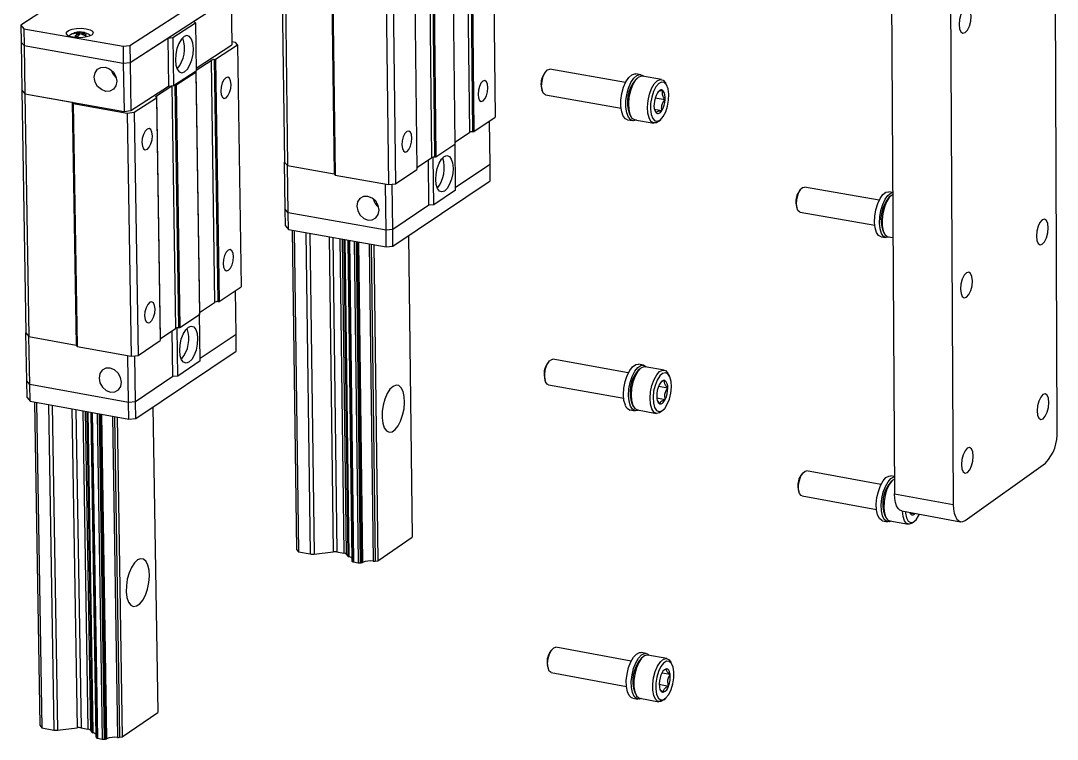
# Model space of a CAD drawing. Header units: millimetres. Extents: x 0 to 279, y 0 to 216.
# Drawn here: x 118.69 to 152.75, y 72.46 to 96.07 of the extents above; entities that cross this region are included whole.
import ezdxf

# ---------------------------------------------------------------- set-up
doc = ezdxf.new("R2010")
doc.units = ezdxf.units.MM

msp = doc.modelspace()

# ---------------------------------------------------------------- linework, layer by layer
at = {"color": 7, "linetype": 'Continuous', "lineweight": 25}
for p, q in [((152.749, 82.605), (152.661, 105.025)), ((147.267, 103.06), (147.402, 80.526)), ((149.217, 102.729), (149.335, 80.175)), ((134.193, 100.725), (134.279, 92.894)), ((133.348, 100.235), (133.436, 92.394)), ((133.447, 100.264), (133.536, 92.423)), ((133.492, 100.269), (133.58, 92.428)), ((132.868, 99.862), (132.957, 92.013)), ((127.251, 99.284), (127.358, 91.424)), ((127.352, 99.17), (127.458, 91.307)), ((132.096, 99.421), (132.189, 91.563)), ((132.196, 99.45), (132.288, 91.592)), ((132.241, 99.455), (132.333, 91.598)), ((128.888, 98.903), (128.99, 91.035)), ((128.921, 98.865), (129.023, 90.996)), ((131.614, 99.046), (131.708, 91.181)), ((130.68, 98.559), (130.777, 90.684)), ((130.906, 98.585), (131.002, 90.71)), ((122.276, 95.256), (125.597, 97.403)), ((122.285, 94.7), (125.605, 96.85)), ((124.379, 96.056), (125.605, 96.85)), ((125.605, 96.85), (125.628, 95.272)), ((119.539, 96.468), (118.687, 95.922)), ((118.687, 95.922), (118.786, 95.805)), ((118.687, 95.922), (118.697, 95.368)), ((118.786, 95.805), (122.05, 95.23)), ((118.786, 95.805), (118.796, 95.25)), ((123.682, 95.519), (124.426, 96.001)), ((124.426, 96.001), (124.379, 96.056)), ((124.426, 96.001), (124.449, 94.419)), ((120.449, 95.667), (120.449, 95.648)), ((120.561, 95.654), (120.563, 95.546)), ((120.607, 95.683), (120.608, 95.604)), ((120.677, 95.696), (120.625, 95.699)), ((120.69, 95.668), (120.69, 95.622)), ((122.285, 94.7), (123.521, 95.5)), ((123.521, 95.5), (123.682, 95.519)), ((123.521, 95.5), (123.545, 93.917)), ((123.682, 95.519), (123.705, 93.935)), ((118.697, 95.368), (118.796, 95.25)), ((118.697, 95.368), (118.723, 93.783)), ((118.796, 95.25), (122.059, 94.674)), ((118.796, 95.25), (118.822, 93.665)), ((122.05, 95.23), (122.276, 95.256)), ((122.05, 95.23), (122.059, 94.674)), ((122.276, 95.256), (122.285, 94.7)), ((124.448, 94.504), (125.628, 95.272)), ((125.09, 94.8), (125.814, 95.271)), ((125.747, 95.349), (125.626, 95.371)), ((125.814, 95.271), (125.747, 95.349)), ((125.814, 95.271), (125.927, 87.329)), ((124.449, 94.444), (124.943, 94.765)), ((124.943, 94.765), (125.058, 86.813)), ((125.045, 94.795), (125.09, 94.8)), ((125.045, 94.795), (125.16, 86.843)), ((125.09, 94.8), (125.205, 86.848)), ((122.059, 94.674), (122.285, 94.7)), ((122.059, 94.674), (122.084, 93.086)), ((122.285, 94.7), (122.31, 93.113)), ((123.705, 93.935), (124.449, 94.419)), ((123.798, 93.959), (124.445, 94.38)), ((124.445, 94.38), (124.432, 94.396)), ((124.445, 94.38), (124.562, 86.42)), ((135.926, 94.374), (135.869, 94.289)), ((138.563, 94.037), (136.078, 94.472)), ((138.951, 94.177), (138.891, 94.124)), ((139.063, 94.295), (138.897, 94.324)), ((139.745, 94.132), (139.12, 94.241)), ((118.723, 93.783), (118.822, 93.665)), ((118.723, 93.783), (118.858, 85.812)), ((122.31, 93.113), (123.545, 93.917)), ((123.15, 93.598), (123.65, 93.924)), ((123.545, 93.917), (123.705, 93.935)), ((123.65, 93.924), (123.77, 85.955)), ((123.753, 93.954), (123.798, 93.959)), ((123.753, 93.954), (123.872, 85.985)), ((123.798, 93.959), (123.917, 85.99)), ((135.797, 93.878), (135.822, 93.779)), ((139.919, 93.944), (139.881, 94.015)), ((118.822, 93.665), (120.376, 93.389)), ((118.822, 93.665), (118.957, 85.691)), ((118.822, 93.665), (122.084, 93.086)), ((120.376, 93.389), (120.409, 93.35)), ((120.376, 93.389), (120.506, 85.41)), ((120.409, 93.35), (122.189, 93.034)), ((120.409, 93.35), (120.539, 85.369)), ((122.419, 93.061), (123.15, 93.537)), ((123.15, 93.537), (123.137, 93.553)), ((123.15, 93.598), (123.271, 85.622)), ((123.15, 93.537), (123.271, 85.56)), ((135.931, 93.635), (138.416, 93.198)), ((139.538, 93.539), (139.866, 93.482)), ((122.084, 93.086), (122.31, 93.113)), ((122.189, 93.034), (122.419, 93.061)), ((122.189, 93.034), (122.313, 85.047)), ((122.419, 93.061), (122.542, 85.074)), ((138.695, 93.005), (138.732, 92.934)), ((139.515, 93.157), (139.757, 93.114)), ((133.58, 92.428), (134.279, 92.894)), ((134.113, 91.349), (134.097, 92.773)), ((138.632, 92.815), (138.798, 92.785)), ((138.869, 92.816), (139.495, 92.706)), ((139.663, 92.77), (139.723, 92.823)), ((132.957, 92.074), (133.436, 92.394)), ((133.536, 92.423), (133.58, 92.428)), ((132.333, 91.598), (132.957, 92.013)), ((132.957, 92.056), (132.96, 92.052)), ((132.96, 92.052), (132.957, 92.05)), ((132.978, 90.504), (132.96, 92.052)), ((127.358, 91.424), (127.458, 91.307)), ((127.379, 89.874), (127.358, 91.424)), ((127.458, 91.307), (128.99, 91.035)), ((127.479, 89.756), (127.458, 91.307)), ((131.707, 91.242), (132.189, 91.563)), ((132.104, 90.005), (132.086, 91.495)), ((132.243, 91.574), (132.199, 91.569)), ((132.265, 91.589), (132.243, 91.574)), ((132.261, 90.024), (132.243, 91.574)), ((132.288, 91.592), (132.333, 91.598)), ((134.113, 91.349), (132.977, 90.59)), ((134.119, 90.809), (134.113, 91.349)), ((128.99, 91.035), (129.023, 90.996)), ((129.023, 90.996), (130.777, 90.684)), ((131.002, 90.71), (131.708, 91.181)), ((130.692, 89.182), (130.673, 90.703)), ((130.777, 90.684), (131.002, 90.71)), ((130.913, 89.208), (130.894, 90.698)), ((130.919, 88.665), (134.119, 90.809)), ((132.978, 90.504), (132.261, 90.024)), ((144.303, 90.512), (144.244, 90.427)), ((146.898, 90.17), (144.445, 90.603)), ((147.342, 90.43), (147.221, 90.451)), ((147.282, 90.311), (147.222, 90.258)), ((132.104, 90.005), (130.913, 89.208)), ((132.261, 90.024), (132.104, 90.005)), ((144.171, 90.016), (144.197, 89.916)), ((127.479, 89.756), (127.379, 89.874)), ((127.386, 89.331), (127.379, 89.874)), ((130.692, 89.182), (127.479, 89.756)), ((127.487, 89.214), (127.479, 89.756)), ((144.3, 89.782), (146.753, 89.348)), ((127.386, 89.331), (127.487, 89.214)), ((127.487, 89.214), (130.698, 88.639)), ((127.609, 89.192), (127.751, 78.701)), ((127.675, 89.18), (127.818, 78.621)), ((130.913, 89.208), (130.692, 89.182)), ((130.698, 88.639), (130.692, 89.182)), ((130.919, 88.665), (130.913, 89.208)), ((131.431, 89.007), (131.55, 79.104)), ((146.96, 88.972), (147.123, 88.943)), ((147.027, 89.153), (147.065, 89.083)), ((147.193, 88.973), (147.351, 88.945)), ((129.302, 88.889), (129.436, 78.483)), ((129.334, 88.883), (129.468, 78.463)), ((129.435, 88.865), (129.57, 78.326)), ((129.742, 88.81), (129.876, 78.262)), ((130.139, 88.739), (130.27, 78.315)), ((130.205, 88.727), (130.336, 78.317)), ((130.294, 88.711), (130.424, 78.328)), ((130.698, 88.639), (130.919, 88.665)), ((125.205, 86.848), (125.927, 87.329)), ((125.763, 85.763), (125.743, 87.206)), ((124.562, 86.482), (125.058, 86.813)), ((125.16, 86.843), (125.205, 86.848)), ((123.917, 85.99), (124.562, 86.42)), ((124.562, 86.466), (124.566, 86.46)), ((124.566, 86.46), (124.562, 86.457)), ((124.589, 84.89), (124.566, 86.46)), ((123.271, 85.622), (123.77, 85.955)), ((123.689, 84.375), (123.666, 85.885)), ((123.825, 85.966), (123.781, 85.961)), ((123.848, 85.982), (123.825, 85.966)), ((123.848, 84.394), (123.825, 85.966)), ((123.872, 85.985), (123.917, 85.99)), ((118.858, 85.812), (118.957, 85.691)), ((118.884, 84.24), (118.858, 85.812)), ((118.957, 85.691), (120.506, 85.41)), ((118.983, 84.118), (118.957, 85.691)), ((122.542, 85.074), (123.271, 85.56)), ((125.763, 85.763), (124.588, 84.977)), ((125.771, 85.215), (125.763, 85.763)), ((120.506, 85.41), (120.539, 85.369)), ((120.539, 85.369), (122.313, 85.047)), ((122.466, 83.001), (125.771, 85.215)), ((122.233, 83.525), (122.209, 85.066)), ((122.313, 85.047), (122.542, 85.074)), ((122.458, 83.552), (122.434, 85.061)), ((124.589, 84.89), (123.848, 84.394)), ((136.028, 84.849), (135.97, 84.764)), ((138.655, 84.498), (136.178, 84.945)), ((139.043, 84.637), (138.983, 84.584)), ((139.154, 84.753), (138.989, 84.783)), ((139.833, 84.587), (139.21, 84.7)), ((118.983, 84.118), (118.884, 84.24)), ((118.894, 83.69), (118.884, 84.24)), ((123.689, 84.375), (122.458, 83.552)), ((123.848, 84.394), (123.689, 84.375)), ((135.896, 84.354), (135.92, 84.254)), ((140.005, 84.4), (139.967, 84.471)), ((122.233, 83.525), (118.983, 84.118)), ((118.992, 83.568), (118.983, 84.118)), ((136.027, 84.111), (138.504, 83.663)), ((139.648, 84.062), (139.951, 84.008)), ((118.894, 83.69), (118.992, 83.568)), ((118.992, 83.568), (122.241, 82.974)), ((119.141, 83.541), (119.319, 72.924)), ((119.205, 83.529), (119.384, 72.841)), ((122.458, 83.552), (122.233, 83.525)), ((122.241, 82.974), (122.233, 83.525)), ((122.466, 83.001), (122.458, 83.552)), ((138.781, 83.468), (138.819, 83.397)), ((139.59, 83.675), (139.87, 83.625)), ((120.855, 83.227), (121.025, 72.699)), ((120.887, 83.221), (121.057, 72.677)), ((120.986, 83.203), (121.158, 72.536)), ((121.297, 83.146), (121.468, 72.47)), ((123.034, 83.381), (123.188, 73.339)), ((138.717, 83.28), (138.882, 83.25)), ((138.954, 83.28), (139.577, 83.167)), ((139.743, 83.229), (139.803, 83.283)), ((121.702, 83.072), (121.869, 72.524)), ((121.769, 83.06), (121.935, 72.527)), ((121.86, 83.044), (122.025, 72.538)), ((122.241, 82.974), (122.466, 83.001)), ((149.73, 79.655), (152.367, 81.537)), ((144.372, 81.188), (144.313, 81.103)), ((146.959, 80.832), (144.513, 81.276)), ((147.398, 81.09), (147.281, 81.112)), ((147.342, 80.972), (147.282, 80.92)), ((144.238, 80.692), (144.264, 80.592)), ((144.364, 80.459), (146.81, 80.014)), ((147.402, 80.526), (149.335, 80.175)), ((147.082, 79.818), (147.12, 79.748)), ((147.64, 79.962), (149.573, 79.61)), ((147.906, 79.905), (147.919, 79.88)), ((147.013, 79.639), (147.176, 79.609)), ((147.246, 79.639), (147.86, 79.527)), ((148.016, 79.584), (148.076, 79.636)), ((130.424, 78.328), (131.55, 79.104)), ((127.751, 78.701), (127.818, 78.621)), ((127.818, 78.621), (128.203, 78.55)), ((128.328, 78.547), (128.956, 78.622)), ((129.081, 78.619), (129.307, 78.577)), ((129.386, 78.543), (129.436, 78.483)), ((129.573, 78.318), (129.584, 78.304)), ((129.624, 78.287), (129.777, 78.259)), ((129.84, 78.257), (129.876, 78.262)), ((130.336, 78.317), (130.424, 78.328)), ((136.128, 75.393), (136.07, 75.309)), ((138.747, 75.029), (136.277, 75.487)), ((139.244, 75.28), (139.079, 75.311)), ((139.134, 75.166), (139.074, 75.113)), ((139.92, 75.112), (139.3, 75.227)), ((140.09, 74.926), (140.053, 74.996)), ((135.993, 74.898), (136.018, 74.798)), ((136.123, 74.657), (138.592, 74.197)), ((139.762, 74.647), (140.03, 74.597)), ((139.672, 74.269), (139.978, 74.212)), ((138.868, 74), (138.905, 73.93)), ((138.802, 73.814), (138.966, 73.784)), ((139.037, 73.813), (139.658, 73.698)), ((139.823, 73.758), (139.883, 73.811)), ((122.025, 72.538), (123.188, 73.339)), ((119.319, 72.924), (119.384, 72.841)), ((119.384, 72.841), (119.774, 72.767)), ((119.901, 72.764), (120.541, 72.842)), ((120.668, 72.839), (120.896, 72.796)), ((120.976, 72.76), (121.025, 72.699)), ((121.161, 72.527), (121.172, 72.514)), ((121.212, 72.496), (121.367, 72.467)), ((121.43, 72.465), (121.468, 72.47)), ((121.935, 72.527), (122.025, 72.538))]:
    msp.add_line(p, q, dxfattribs=at)
at = {"color": 8, "linetype": 'Continuous', "lineweight": 25}
for p, q in [((124.445, 94.417), (124.562, 86.482)), ((128.062, 89.111), (128.203, 78.55)), ((128.188, 89.088), (128.328, 78.547)), ((128.82, 88.975), (128.956, 78.622)), ((128.946, 88.952), (129.081, 78.619)), ((129.173, 88.912), (129.307, 78.577)), ((129.253, 88.898), (129.386, 78.543)), ((129.438, 88.864), (129.573, 78.318)), ((129.449, 88.862), (129.584, 78.304)), ((129.489, 88.855), (129.624, 78.287)), ((129.643, 88.828), (129.777, 78.259)), ((129.706, 88.816), (129.84, 78.257)), ((129.785, 88.802), (129.919, 78.272)), ((119.597, 83.458), (119.774, 72.767)), ((119.725, 83.434), (119.901, 72.764)), ((120.37, 83.316), (120.541, 72.842)), ((120.498, 83.293), (120.668, 72.839)), ((120.727, 83.251), (120.896, 72.796)), ((120.807, 83.236), (120.976, 72.76)), ((120.989, 83.203), (121.161, 72.527)), ((121, 83.201), (121.172, 72.514)), ((121.04, 83.194), (121.212, 72.496)), ((121.196, 83.165), (121.367, 72.467)), ((121.26, 83.153), (121.43, 72.465)), ((121.341, 83.138), (121.511, 72.48))]:
    msp.add_line(p, q, dxfattribs=at)
at = {"color": 7, "linetype": 'Continuous', "lineweight": 25, "flags": 128}
for points in [[(149.723, 96.485), (149.648, 96.403), (149.584, 96.272), (149.543, 96.112), (149.528, 95.947), (149.544, 95.803), (149.587, 95.701), (149.651, 95.657), (149.727, 95.677), (149.802, 95.759), (149.865, 95.89), (149.907, 96.05), (149.921, 96.214), (149.905, 96.359), (149.862, 96.461), (149.798, 96.505), (149.723, 96.485)], [(120.839, 95.803), (120.965, 95.769), (121.046, 95.72), (121.069, 95.665), (121.032, 95.609), (120.941, 95.561), (120.807, 95.527), (120.648, 95.511), (120.486, 95.517), (120.343, 95.542), (120.238, 95.584), (120.186, 95.636), (120.192, 95.693), (120.258, 95.746), (120.373, 95.787), (120.522, 95.813), (120.684, 95.818), (120.839, 95.803)], [(124.057, 95.546), (123.966, 95.459), (123.885, 95.323), (123.822, 95.153), (123.782, 94.965), (123.77, 94.777), (123.788, 94.607), (123.832, 94.474), (123.899, 94.388), (123.983, 94.36), (124.074, 94.391), (124.165, 94.478), (124.246, 94.614), (124.31, 94.784), (124.349, 94.972), (124.361, 95.16), (124.344, 95.329), (124.3, 95.463), (124.232, 95.548), (124.149, 95.577), (124.057, 95.546)], [(121.466, 94.541), (121.609, 94.485), (121.731, 94.378), (121.813, 94.235), (121.844, 94.078), (121.818, 93.931), (121.739, 93.817), (121.62, 93.752), (121.479, 93.747), (121.337, 93.803), (121.215, 93.91), (121.133, 94.053), (121.102, 94.209), (121.128, 94.356), (121.206, 94.471), (121.325, 94.536), (121.466, 94.541)], [(124.432, 94.396), (124.428, 94.401), (124.426, 94.404)], [(135.822, 93.778), (135.806, 93.921), (135.819, 94.083), (135.861, 94.241), (135.925, 94.371), (136, 94.452), (136.077, 94.472), (136.078, 94.472)], [(125.424, 94.197), (125.36, 94.129), (125.306, 94.022), (125.271, 93.89), (125.26, 93.755), (125.275, 93.637), (125.313, 93.553), (125.369, 93.517), (125.434, 93.534), (125.498, 93.602), (125.552, 93.709), (125.587, 93.841), (125.598, 93.976), (125.583, 94.094), (125.545, 94.178), (125.489, 94.214), (125.424, 94.197)], [(133.875, 94.083), (133.813, 94.017), (133.761, 93.911), (133.726, 93.782), (133.715, 93.649), (133.729, 93.533), (133.766, 93.451), (133.819, 93.416), (133.882, 93.432), (133.944, 93.499), (133.996, 93.604), (134.031, 93.733), (134.042, 93.866), (134.028, 93.982), (133.991, 94.064), (133.938, 94.099), (133.875, 94.083)], [(138.632, 92.815), (138.567, 92.843), (138.491, 92.932), (138.438, 93.073), (138.411, 93.254), (138.412, 93.461), (138.443, 93.676), (138.499, 93.883), (138.577, 94.065), (138.67, 94.206), (138.771, 94.295), (138.871, 94.326), (138.897, 94.324)], [(138.914, 92.808), (138.824, 92.783), (138.733, 92.813), (138.657, 92.903), (138.604, 93.044), (138.577, 93.225), (138.578, 93.432), (138.609, 93.647), (138.665, 93.854), (138.743, 94.035), (138.836, 94.177), (138.937, 94.266), (139.037, 94.297), (139.129, 94.266), (139.164, 94.234)], [(139.12, 94.241), (139.082, 94.243), (138.982, 94.203), (138.883, 94.102), (138.795, 93.951), (138.723, 93.762), (138.676, 93.553), (138.658, 93.341), (138.669, 93.146), (138.709, 92.985), (138.775, 92.872), (138.86, 92.818), (138.869, 92.816)], [(139.663, 92.77), (139.582, 92.717), (139.485, 92.708), (139.4, 92.762), (139.335, 92.875), (139.295, 93.036), (139.283, 93.231), (139.302, 93.443), (139.349, 93.652), (139.42, 93.841), (139.509, 93.993), (139.608, 94.093), (139.707, 94.133), (139.799, 94.11), (139.875, 94.026), (139.881, 94.015)], [(139.962, 93.829), (139.911, 93.959), (139.838, 94.035), (139.749, 94.049), (139.655, 94), (139.563, 93.894), (139.483, 93.74), (139.423, 93.553), (139.388, 93.352), (139.382, 93.157), (139.406, 92.986), (139.457, 92.856), (139.531, 92.781), (139.619, 92.767), (139.713, 92.815), (139.805, 92.922), (139.885, 93.076), (139.945, 93.263), (139.98, 93.463), (139.985, 93.659), (139.962, 93.829)], [(123.65, 93.924), (123.659, 93.929), (123.661, 93.93)], [(123.729, 93.95), (123.737, 93.951), (123.753, 93.954)], [(135.931, 93.635), (135.867, 93.678), (135.822, 93.778)], [(139.793, 93.775), (139.773, 93.788), (139.751, 93.795), (139.728, 93.796), (139.705, 93.789), (139.681, 93.776), (139.657, 93.757), (139.634, 93.732), (139.611, 93.701)], [(123.137, 93.553), (123.133, 93.558), (123.13, 93.564), (123.129, 93.57), (123.13, 93.576), (123.133, 93.581), (123.137, 93.587), (123.143, 93.593), (123.15, 93.598)], [(139.575, 93.04), (139.596, 93.027), (139.617, 93.02), (139.64, 93.02), (139.664, 93.026), (139.687, 93.039), (139.711, 93.058), (139.735, 93.084), (139.757, 93.114)], [(122.838, 92.509), (122.773, 92.441), (122.719, 92.333), (122.683, 92.201), (122.672, 92.065), (122.687, 91.946), (122.726, 91.863), (122.782, 91.827), (122.848, 91.844), (122.913, 91.912), (122.967, 92.02), (123.002, 92.152), (123.013, 92.288), (122.998, 92.407), (122.96, 92.49), (122.903, 92.526), (122.838, 92.509)], [(131.377, 92.425), (131.314, 92.359), (131.261, 92.252), (131.227, 92.123), (131.216, 91.989), (131.23, 91.873), (131.267, 91.79), (131.321, 91.755), (131.384, 91.772), (131.447, 91.839), (131.5, 91.945), (131.534, 92.075), (131.545, 92.208), (131.531, 92.325), (131.494, 92.407), (131.44, 92.442), (131.377, 92.425)], [(132.617, 90.473), (132.529, 90.442), (132.449, 90.469), (132.384, 90.552), (132.342, 90.683), (132.326, 90.848), (132.338, 91.032), (132.376, 91.217), (132.438, 91.384), (132.517, 91.518), (132.604, 91.604), (132.693, 91.635), (132.773, 91.608), (132.837, 91.524), (132.879, 91.394), (132.895, 91.228), (132.883, 91.044), (132.845, 90.86), (132.783, 90.693), (132.705, 90.559), (132.617, 90.473)], [(130.102, 89.52), (130.241, 89.525), (130.359, 89.588), (130.436, 89.699), (130.462, 89.843), (130.433, 89.997), (130.352, 90.137), (130.232, 90.242), (130.092, 90.296), (129.953, 90.292), (129.835, 90.229), (129.758, 90.117), (129.732, 89.973), (129.761, 89.82), (129.842, 89.68), (129.962, 89.574), (130.102, 89.52)], [(144.192, 89.941), (144.18, 90.085), (144.199, 90.246), (144.243, 90.398), (144.307, 90.519), (144.381, 90.59), (144.445, 90.603)], [(146.96, 88.972), (146.881, 89.013), (146.812, 89.112), (146.766, 89.259), (146.747, 89.443), (146.755, 89.649), (146.791, 89.86), (146.851, 90.059), (146.93, 90.229), (147.022, 90.358), (147.12, 90.435), (147.215, 90.452), (147.221, 90.451)], [(147.235, 88.966), (147.224, 88.961), (147.129, 88.942), (147.044, 88.984), (146.975, 89.083), (146.93, 89.23), (146.91, 89.414), (146.918, 89.62), (146.954, 89.831), (147.014, 90.03), (147.093, 90.201), (147.185, 90.329), (147.283, 90.406), (147.342, 90.424)], [(147.343, 90.354), (147.327, 90.345), (147.231, 90.258), (147.142, 90.118), (147.069, 89.939), (147.018, 89.736), (146.994, 89.527), (146.998, 89.332), (147.03, 89.166), (147.088, 89.046), (147.167, 88.981), (147.193, 88.973)], [(144.3, 89.782), (144.29, 89.784), (144.23, 89.836), (144.192, 89.941)], [(152.257, 89.526), (152.183, 89.444), (152.12, 89.314), (152.079, 89.155), (152.065, 88.991), (152.08, 88.849), (152.123, 88.749), (152.186, 88.706), (152.26, 88.727), (152.334, 88.809), (152.396, 88.94), (152.438, 89.099), (152.452, 89.262), (152.437, 89.404), (152.394, 89.504), (152.331, 89.547), (152.257, 89.526)], [(125.505, 88.53), (125.441, 88.462), (125.387, 88.354), (125.352, 88.223), (125.341, 88.088), (125.356, 87.971), (125.394, 87.888), (125.45, 87.853), (125.515, 87.871), (125.579, 87.938), (125.632, 88.046), (125.667, 88.177), (125.678, 88.312), (125.664, 88.43), (125.626, 88.513), (125.57, 88.548), (125.505, 88.53)], [(149.767, 87.79), (149.692, 87.707), (149.629, 87.576), (149.587, 87.416), (149.573, 87.252), (149.589, 87.109), (149.632, 87.009), (149.696, 86.966), (149.771, 86.988), (149.845, 87.071), (149.908, 87.202), (149.95, 87.361), (149.964, 87.525), (149.948, 87.668), (149.905, 87.769), (149.842, 87.812), (149.767, 87.79)], [(122.925, 86.818), (122.86, 86.75), (122.806, 86.641), (122.771, 86.509), (122.76, 86.374), (122.775, 86.256), (122.813, 86.173), (122.87, 86.138), (122.935, 86.156), (123, 86.224), (123.054, 86.333), (123.089, 86.465), (123.1, 86.6), (123.085, 86.718), (123.047, 86.801), (122.99, 86.836), (122.925, 86.818)], [(124.216, 84.854), (124.125, 84.821), (124.041, 84.848), (123.974, 84.931), (123.93, 85.063), (123.913, 85.231), (123.925, 85.418), (123.964, 85.606), (124.028, 85.776), (124.108, 85.912), (124.199, 86.001), (124.29, 86.034), (124.373, 86.007), (124.44, 85.923), (124.484, 85.791), (124.501, 85.624), (124.49, 85.437), (124.45, 85.249), (124.387, 85.079), (124.306, 84.943), (124.216, 84.854)], [(136.027, 84.111), (135.992, 84.126), (135.938, 84.201), (135.908, 84.326), (135.908, 84.481), (135.938, 84.644), (135.993, 84.789), (136.064, 84.894), (136.142, 84.944), (136.178, 84.945)], [(121.635, 83.869), (121.776, 83.874), (121.895, 83.937), (121.973, 84.05), (121.999, 84.196), (121.968, 84.352), (121.886, 84.494), (121.765, 84.601), (121.623, 84.657), (121.482, 84.653), (121.363, 84.589), (121.285, 84.476), (121.26, 84.33), (121.29, 84.175), (121.372, 84.032), (121.493, 83.925), (121.635, 83.869)], [(138.557, 83.441), (138.513, 83.597), (138.497, 83.789), (138.51, 84), (138.551, 84.213), (138.616, 84.412), (138.701, 84.58), (138.797, 84.703), (138.899, 84.772), (138.989, 84.783)], [(138.722, 83.411), (138.679, 83.567), (138.663, 83.759), (138.676, 83.97), (138.716, 84.183), (138.781, 84.382), (138.866, 84.55), (138.963, 84.674), (139.064, 84.743), (139.161, 84.751), (139.247, 84.699), (139.254, 84.692)], [(139.21, 84.7), (139.161, 84.7), (139.061, 84.653), (138.963, 84.546), (138.876, 84.391), (138.807, 84.199), (138.762, 83.989), (138.746, 83.779), (138.76, 83.588), (138.802, 83.433)], [(139.426, 83.32), (139.383, 83.475), (139.37, 83.666), (139.386, 83.876), (139.43, 84.087), (139.499, 84.278), (139.587, 84.434), (139.684, 84.54), (139.784, 84.587), (139.877, 84.572), (139.954, 84.494), (139.967, 84.471)], [(139.517, 83.364), (139.581, 83.265), (139.663, 83.225), (139.756, 83.248), (139.85, 83.332), (139.936, 83.467), (140.005, 83.641), (140.052, 83.838), (140.07, 84.037), (140.06, 84.219), (140.02, 84.367), (139.957, 84.466), (139.874, 84.506), (139.782, 84.484), (139.688, 84.4), (139.602, 84.265), (139.533, 84.09), (139.486, 83.894), (139.467, 83.694), (139.478, 83.512), (139.517, 83.364)], [(139.85, 84.249), (139.828, 84.253), (139.805, 84.25), (139.782, 84.241), (139.758, 84.226), (139.734, 84.204), (139.711, 84.177), (139.689, 84.144), (139.668, 84.107)], [(130.922, 84.055), (130.822, 83.96), (130.731, 83.818), (130.654, 83.639), (130.598, 83.437), (130.566, 83.226), (130.562, 83.023), (130.585, 82.842), (130.634, 82.697), (130.704, 82.598), (130.792, 82.554), (130.89, 82.566), (130.99, 82.635), (131.087, 82.755), (131.171, 82.917), (131.238, 83.109), (131.283, 83.317), (131.301, 83.526), (131.291, 83.719), (131.255, 83.884), (131.195, 84.007), (131.116, 84.08), (131.022, 84.096), (130.922, 84.055)], [(152.28, 83.786), (152.207, 83.704), (152.144, 83.573), (152.103, 83.414), (152.089, 83.251), (152.104, 83.11), (152.147, 83.01), (152.21, 82.969), (152.284, 82.991), (152.357, 83.074), (152.42, 83.204), (152.461, 83.363), (152.475, 83.526), (152.46, 83.667), (152.417, 83.767), (152.354, 83.808), (152.28, 83.786)], [(139.688, 83.483), (139.71, 83.479), (139.733, 83.481), (139.756, 83.49), (139.78, 83.506), (139.804, 83.527), (139.827, 83.555), (139.849, 83.588), (139.87, 83.625)], [(138.998, 83.272), (138.973, 83.261), (138.875, 83.251), (138.789, 83.303), (138.722, 83.411)], [(138.802, 83.433), (138.869, 83.327), (138.954, 83.28)], [(139.743, 83.229), (139.676, 83.183), (139.579, 83.167), (139.493, 83.214), (139.426, 83.32)], [(149.796, 82.025), (149.721, 81.942), (149.658, 81.811), (149.617, 81.651), (149.603, 81.487), (149.618, 81.345), (149.661, 81.246), (149.725, 81.204), (149.8, 81.227), (149.874, 81.31), (149.937, 81.442), (149.979, 81.601), (149.993, 81.764), (149.977, 81.907), (149.934, 82.006), (149.871, 82.048), (149.796, 82.025)], [(144.252, 80.658), (144.25, 80.809), (144.277, 80.968), (144.329, 81.113), (144.397, 81.22), (144.472, 81.273), (144.513, 81.276)], [(147.013, 79.639), (146.983, 79.648), (146.905, 79.714), (146.847, 79.833), (146.812, 79.996), (146.805, 80.191), (146.826, 80.4), (146.872, 80.607), (146.941, 80.795), (147.027, 80.95), (147.122, 81.057), (147.22, 81.11), (147.281, 81.112)], [(147.287, 79.631), (147.237, 79.611), (147.146, 79.618), (147.068, 79.684), (147.009, 79.803), (146.975, 79.967), (146.968, 80.161), (146.988, 80.37), (147.035, 80.577), (147.104, 80.766), (147.19, 80.92), (147.285, 81.028), (147.382, 81.08), (147.398, 81.083)], [(147.399, 81.012), (147.327, 80.959), (147.235, 80.839), (147.155, 80.675), (147.094, 80.48), (147.058, 80.272), (147.05, 80.07), (147.07, 79.891), (147.118, 79.752), (147.188, 79.664), (147.246, 79.639)], [(144.364, 80.459), (144.336, 80.47), (144.282, 80.539), (144.252, 80.658)], [(147.64, 79.962), (147.58, 79.987), (147.52, 80.044), (147.47, 80.13), (147.433, 80.242), (147.41, 80.376), (147.402, 80.526)], [(149.335, 80.175), (149.343, 80.025), (149.366, 79.891), (149.403, 79.778), (149.452, 79.692), (149.512, 79.635), (149.58, 79.609), (149.653, 79.616), (149.73, 79.655)], [(148.016, 79.584), (147.983, 79.559), (147.888, 79.525), (147.802, 79.553), (147.731, 79.64), (147.684, 79.779), (147.663, 79.958)], [(147.76, 79.94), (147.765, 79.889), (147.798, 79.738), (147.856, 79.633), (147.932, 79.585), (148.02, 79.599), (148.111, 79.672), (148.196, 79.798), (148.224, 79.856)], [(147.902, 79.915), (147.905, 79.907), (147.919, 79.88)], [(147.919, 79.88), (147.936, 79.859), (147.954, 79.843), (147.974, 79.834), (147.996, 79.832), (148.018, 79.836), (148.041, 79.846), (148.064, 79.863), (148.083, 79.882)], [(122.523, 78.353), (122.421, 78.255), (122.326, 78.11), (122.247, 77.927), (122.19, 77.721), (122.158, 77.507), (122.154, 77.301), (122.178, 77.118), (122.229, 76.971), (122.302, 76.872), (122.393, 76.828), (122.494, 76.842), (122.598, 76.913), (122.698, 77.036), (122.785, 77.201), (122.854, 77.397), (122.899, 77.608), (122.917, 77.82), (122.907, 78.017), (122.869, 78.183), (122.806, 78.307), (122.724, 78.38), (122.627, 78.395), (122.523, 78.353)], [(136.123, 74.657), (136.12, 74.657), (136.057, 74.704), (136.016, 74.807), (136.002, 74.95), (136.019, 75.112), (136.064, 75.267), (136.129, 75.393), (136.205, 75.47), (136.277, 75.487)], [(138.684, 73.899), (138.626, 74.025), (138.593, 74.195), (138.588, 74.394), (138.612, 74.607), (138.662, 74.817), (138.735, 75.006), (138.825, 75.159), (138.924, 75.263), (139.025, 75.311), (139.079, 75.311)], [(138.849, 73.869), (138.79, 73.995), (138.757, 74.164), (138.753, 74.364), (138.776, 74.577), (138.827, 74.786), (138.9, 74.975), (138.99, 75.128), (139.089, 75.233), (139.189, 75.28), (139.283, 75.267), (139.343, 75.219)], [(139.3, 75.227), (139.287, 75.229), (139.19, 75.206), (139.09, 75.122), (138.998, 74.984), (138.921, 74.805), (138.866, 74.601), (138.837, 74.39), (138.839, 74.19), (138.869, 74.02), (138.926, 73.894)], [(139.547, 73.778), (139.49, 73.904), (139.46, 74.074), (139.458, 74.274), (139.487, 74.486), (139.542, 74.69), (139.619, 74.869), (139.711, 75.006), (139.811, 75.09), (139.908, 75.114), (139.995, 75.074), (140.053, 74.996)], [(139.635, 73.829), (139.71, 73.764), (139.799, 73.761), (139.893, 73.82), (139.983, 73.934), (140.06, 74.094), (140.117, 74.283), (140.149, 74.482), (140.151, 74.673), (140.124, 74.837), (140.071, 74.957), (139.996, 75.022), (139.908, 75.025), (139.814, 74.967), (139.724, 74.852), (139.646, 74.693), (139.589, 74.504), (139.557, 74.304), (139.555, 74.113), (139.582, 73.949), (139.635, 73.829)], [(140.03, 74.597), (140.023, 74.638), (140.013, 74.675), (140, 74.707), (139.985, 74.733), (139.967, 74.754), (139.948, 74.769), (139.927, 74.777), (139.905, 74.778)], [(139.677, 74.188), (139.684, 74.148), (139.694, 74.111), (139.706, 74.079), (139.722, 74.053), (139.739, 74.032), (139.758, 74.017), (139.779, 74.009), (139.802, 74.008)], [(138.802, 73.814), (138.763, 73.827), (138.684, 73.899)], [(139.081, 73.805), (139.021, 73.784), (138.928, 73.797), (138.849, 73.869)], [(138.926, 73.894), (139.005, 73.824), (139.037, 73.813)], [(139.823, 73.758), (139.818, 73.754), (139.719, 73.7), (139.626, 73.708), (139.547, 73.778)]]:
    msp.add_lwpolyline(points, dxfattribs=at)
at = {"color": 7, "linetype": 'Continuous', "lineweight": 25}
for centre, radius, start, end in [((123.016, 95.154), 1.053, 320.7415, 19.2449), ((125.062, 94.546), 0.249, 93.9065, 118.5221), ((122.155, 94.586), 0.51, 198.0272, 228.1202), ((136.333, 93.996), 0.548, 147.7086, 192.4361), ((139.728, 93.4), 1.106, 139.1484, 200.9462), ((140.278, 93.304), 0.776, 149.2204, 177.807), ((139.487, 93.543), 0.384, 350.7834, 37.1542), ((139.09, 93.511), 0.776, 329.2372, 357.8), ((139.881, 93.272), 0.384, 170.774, 217.203), ((133.552, 92.186), 0.238, 93.8801, 118.98), ((132.305, 91.354), 0.239, 93.9008, 119.0005), ((131.56, 91.225), 1.049, 321.5981, 18.3807), ((144.709, 90.133), 0.55, 147.6408, 192.3291), ((130.753, 90.346), 0.497, 197.8758, 229.9492), ((148.054, 89.542), 1.098, 139.2666, 200.7128), ((125.177, 86.6), 0.244, 94.0188, 119.1161), ((123.889, 85.741), 0.245, 94.0401, 119.1367), ((123.164, 85.617), 1.047, 320.5248, 18.9529), ((136.439, 84.468), 0.555, 147.6604, 191.8565), ((139.821, 83.857), 1.11, 139.0392, 200.4901), ((139.698, 84.043), 0.256, 351.9653, 53.3593), ((140.423, 83.747), 0.836, 154.492, 181.5516), ((139.114, 83.985), 0.837, 334.5043, 1.5428), ((139.84, 83.688), 0.255, 171.9526, 233.4327), ((138.77, 83.493), 0.22, 193.6754, 255.9891), ((151.307, 82.518), 1.445, 317.1812, 3.4416), ((144.776, 80.807), 0.55, 147.333, 192.094), ((148.113, 80.2), 1.099, 139.0998, 200.3403), ((128.276, 78.971), 0.428, 260.1211, 276.9634), ((129.007, 78.197), 0.428, 80.1246, 96.9608), ((129.293, 78.437), 0.142, 48.6214, 84.3319), ((129.472, 78.505), 0.0423, 210.339, 264.0343), ((129.416, 78.234), 0.235, 49.4367, 77.3303), ((129.583, 78.327), 0.0135, 182.5625, 222.1125), ((129.631, 78.358), 0.0708, 228.6129, 264.3219), ((129.814, 78.47), 0.214, 260.1151, 276.9666), ((129.864, 78.404), 0.143, 274.9765, 292.5774), ((130.181, 77.58), 0.74, 83.0721, 110.724), ((130.294, 78.528), 0.215, 263.5244, 281.0504), ((136.536, 75.01), 0.553, 147.2986, 191.6597), ((139.906, 74.383), 1.107, 138.7379, 200.2366), ((140.005, 74.513), 0.283, 110.7113, 167.6698), ((140.501, 74.275), 0.829, 158.8237, 185.9614), ((139.205, 74.512), 0.829, 338.8331, 5.9496), ((139.701, 74.273), 0.284, 290.7792, 347.6593), ((119.849, 73.188), 0.427, 259.9388, 277.08), ((120.593, 72.418), 0.427, 79.9425, 97.0773), ((120.883, 72.657), 0.139, 47.5417, 84.2614), ((121.062, 72.719), 0.0417, 208.7885, 263.8969), ((121.004, 72.448), 0.236, 49.6353, 76.8725), ((121.171, 72.536), 0.0138, 182.4468, 220.6236), ((121.219, 72.565), 0.0696, 227.5329, 264.251), ((121.404, 72.677), 0.214, 259.9326, 277.0833), ((121.455, 72.615), 0.146, 275.0813, 292.7413), ((121.778, 71.783), 0.747, 83.0218, 110.9457), ((121.893, 72.738), 0.215, 263.4253, 281.2053)]:
    msp.add_arc(centre, radius, start, end, dxfattribs=at)
for points, knots in [([(120.441, 95.664), (120.419, 95.655), (120.352, 95.627), (120.284, 95.586), (120.251, 95.545), (120.249, 95.543)], [0, 0, 0, 0, 0.313344, 0.956985, 1, 1, 1, 1]), ([(120.403, 95.637), (120.411, 95.643), (120.426, 95.655), (120.441, 95.663), (120.449, 95.667)], [0, 0, 0, 0, 0.497807, 1, 1, 1, 1]), ([(120.561, 95.654), (120.545, 95.654), (120.512, 95.656), (120.47, 95.652), (120.434, 95.646), (120.413, 95.64), (120.403, 95.637)], [0, 0, 0, 0, 0.296243, 0.595532, 0.79729, 1, 1, 1, 1]), ([(120.625, 95.699), (120.567, 95.695), (120.503, 95.691), (120.446, 95.666), (120.441, 95.664)], [0, 0, 0, 0, 0.91389, 1, 1, 1, 1]), ([(120.449, 95.667), (120.474, 95.673), (120.525, 95.686), (120.579, 95.684), (120.607, 95.683)], [0, 0, 0, 0, 0.49277, 1, 1, 1, 1]), ([(120.474, 95.553), (120.488, 95.573), (120.516, 95.613), (120.546, 95.64), (120.561, 95.654)], [0, 0, 0, 0, 0.49277, 1, 1, 1, 1]), ([(120.557, 95.538), (120.55, 95.54), (120.537, 95.544), (120.516, 95.548), (120.495, 95.551), (120.481, 95.552), (120.474, 95.553)], [0, 0, 0, 0, 0.249726, 0.5, 0.749726, 1, 1, 1, 1]), ([(120.644, 95.639), (120.635, 95.631), (120.617, 95.616), (120.594, 95.589), (120.574, 95.563), (120.563, 95.547), (120.557, 95.538)], [0, 0, 0, 0, 0.296243, 0.595532, 0.79729, 1, 1, 1, 1]), ([(120.607, 95.683), (120.616, 95.687), (120.634, 95.694), (120.657, 95.698), (120.678, 95.698), (120.689, 95.696), (120.695, 95.695)], [0, 0, 0, 0, 0.296243, 0.595532, 0.79729, 1, 1, 1, 1]), ([(120.803, 95.567), (120.778, 95.582), (120.726, 95.613), (120.672, 95.63), (120.644, 95.639)], [0, 0, 0, 0, 0.49277, 1, 1, 1, 1]), ([(120.778, 95.68), (120.764, 95.682), (120.735, 95.686), (120.705, 95.674), (120.69, 95.668)], [0, 0, 0, 0, 0.49277, 1, 1, 1, 1]), ([(120.69, 95.668), (120.706, 95.663), (120.738, 95.654), (120.781, 95.635), (120.818, 95.616), (120.839, 95.603), (120.849, 95.596)], [0, 0, 0, 0, 0.296243, 0.595532, 0.79729, 1, 1, 1, 1]), ([(120.695, 95.695), (120.702, 95.694), (120.715, 95.693), (120.736, 95.69), (120.757, 95.686), (120.771, 95.682), (120.778, 95.68)], [0, 0, 0, 0, 0.249726, 0.5, 0.749726, 1, 1, 1, 1]), ([(120.972, 95.578), (120.96, 95.589), (120.92, 95.627), (120.845, 95.662), (120.783, 95.676), (120.758, 95.682)], [0, 0, 0, 0, 0.203297, 0.683769, 1, 1, 1, 1]), ([(120.849, 95.596), (120.841, 95.592), (120.826, 95.585), (120.811, 95.573), (120.803, 95.567)], [0, 0, 0, 0, 0.497807, 1, 1, 1, 1]), ([(139.793, 93.775), (139.745, 93.768), (139.667, 93.757), (139.639, 93.736), (139.628, 93.728)], [0, 0, 0, 0, 0.620907, 1, 1, 1, 1]), ([(139.866, 93.482), (139.854, 93.497), (139.818, 93.547), (139.775, 93.635), (139.774, 93.718), (139.788, 93.76), (139.793, 93.775)], [0, 0, 0, 0, 0.156025, 0.493707, 0.819058, 1, 1, 1, 1]), ([(139.757, 93.114), (139.754, 93.141), (139.747, 93.197), (139.756, 93.295), (139.797, 93.395), (139.845, 93.455), (139.866, 93.482)], [0, 0, 0, 0, 0.2164527, 0.4403056, 0.751896, 1, 1, 1, 1]), ([(139.526, 93.122), (139.531, 93.111), (139.542, 93.083), (139.563, 93.056), (139.575, 93.04)], [0, 0, 0, 0, 0.4127802, 1, 1, 1, 1]), ([(139.575, 93.04), (139.577, 93.047), (139.58, 93.062), (139.609, 93.084), (139.67, 93.103), (139.73, 93.111), (139.757, 93.114)], [0, 0, 0, 0, 0.216453, 0.440306, 0.751896, 1, 1, 1, 1]), ([(139.85, 84.249), (139.826, 84.241), (139.784, 84.227), (139.753, 84.21), (139.739, 84.202)], [0, 0, 0, 0, 0.561414, 1, 1, 1, 1]), ([(139.951, 84.008), (139.936, 84.023), (139.894, 84.066), (139.845, 84.141), (139.837, 84.205), (139.847, 84.238), (139.85, 84.249)], [0, 0, 0, 0, 0.180942, 0.506293, 0.843975, 1, 1, 1, 1]), ([(139.87, 83.625), (139.864, 83.653), (139.853, 83.71), (139.856, 83.813), (139.89, 83.917), (139.932, 83.98), (139.951, 84.008)], [0, 0, 0, 0, 0.216453, 0.440306, 0.751896, 1, 1, 1, 1]), ([(139.603, 83.593), (139.615, 83.572), (139.636, 83.535), (139.672, 83.498), (139.688, 83.483)], [0, 0, 0, 0, 0.576925, 1, 1, 1, 1]), ([(139.688, 83.483), (139.693, 83.507), (139.703, 83.548), (139.783, 83.596), (139.843, 83.616), (139.87, 83.625)], [0, 0, 0, 0, 0.439122, 0.751371, 1, 1, 1, 1]), ([(147.919, 79.88), (147.92, 79.882), (147.921, 79.887), (147.947, 79.892), (147.993, 79.892), (148.036, 79.889), (148.047, 79.888)], [0, 0, 0, 0, 0.2499, 0.508344, 0.868083, 1, 1, 1, 1]), ([(139.905, 74.778), (139.881, 74.766), (139.84, 74.745), (139.809, 74.719), (139.795, 74.708)], [0, 0, 0, 0, 0.559758, 1, 1, 1, 1]), ([(140.03, 74.597), (140.013, 74.609), (139.968, 74.643), (139.911, 74.7), (139.897, 74.747), (139.903, 74.771), (139.905, 74.778)], [0, 0, 0, 0, 0.180942, 0.506293, 0.843975, 1, 1, 1, 1]), ([(139.978, 74.212), (139.971, 74.241), (139.956, 74.299), (139.951, 74.401), (139.976, 74.506), (140.013, 74.569), (140.03, 74.597)], [0, 0, 0, 0, 0.216453, 0.440306, 0.751896, 1, 1, 1, 1]), ([(139.688, 74.121), (139.689, 74.117), (139.695, 74.094), (139.741, 74.053), (139.786, 74.02), (139.802, 74.008)], [0, 0, 0, 0, 0.1300741, 0.6891, 1, 1, 1, 1]), ([(139.802, 74.008), (139.807, 74.041), (139.815, 74.098), (139.893, 74.167), (139.952, 74.199), (139.978, 74.212)], [0, 0, 0, 0, 0.439122, 0.751371, 1, 1, 1, 1])]:
    msp.add_open_spline(points, degree=3, knots=knots, dxfattribs=at)

doc.saveas('drawing.dxf')
